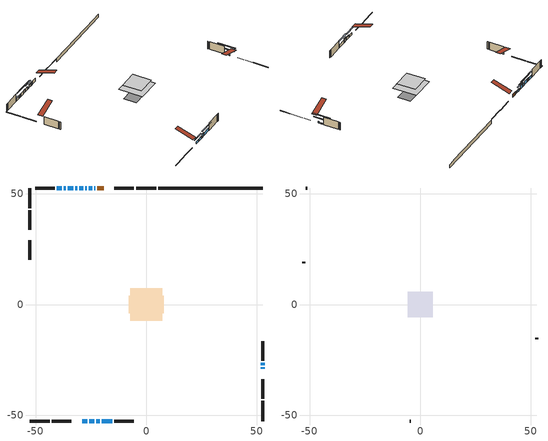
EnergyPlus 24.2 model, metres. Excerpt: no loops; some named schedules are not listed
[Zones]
conditioned space
 floor adiabatic (AdiabaticFloorConstruction): -7.33,-7.33 -7.33,7.33 7.33,7.33 7.33,-7.33 z3
 floor foundation (Slab1 construction): -7.93,-3.91 -7.93,3.91 7.93,3.91 7.93,-3.91 z-1.69
 wall outside (RimJoist1 construction): 4.43,52.71 -4.64,52.71 / -52.71,-52.71 -43.64,-52.71 / -52.71,52.71 -52.71,43.64 / 52.71,-52.71 52.71,-43.64 z0.56:0.86
 wall outside (RimJoist2 construction): -5.57,52.71 -14.44,52.71 / -42.71,-52.71 -33.83,-52.71 / -52.71,42.71 -52.71,33.83 / 52.71,-42.71 52.71,-33.83 z0.56:0.86
 wall outside (AdiabaticWallConstruction 1): -19.23,52.71 -22.06,52.71 z0.56:2.59
 wall outside (AdiabaticWallConstruction): 52.71,-29.05 52.71,-28.36 / -26.88,52.71 -27.57,52.71 z0.56:1.5; -22.99,52.71 -23.6,52.71 / -38.2,52.71 -40.54,52.71 z0.56:1.98; -24.53,52.71 -25.95,52.71 z0.56:1.96; -29.05,-52.71 -26.76,-52.71 / -25.83,-52.71 -23.55,-52.71 z0.56:1.86; -22.62,-52.71 -21.14,-52.71 z0.56:2.67; 52.71,-27.43 52.71,-26.39 z0.56:1.22; -28.5,52.71 -30.33,52.71 / -31.25,52.71 -32.19,52.71 / -20.22,-52.71 -15.44,-52.71 z0.56:2.41; -33.12,52.71 -35.43,52.71 / -36.36,52.71 -37.28,52.71 z0.56:2.54
 wall outside (Wall1 construction): -41.47,52.71 -50.29,52.71 / -14.51,-52.71 -5.69,-52.71 / -52.71,29.05 -52.71,20.23 / 52.71,-25.46 52.71,-16.64 z0.56:5.44
 wall foundation (FoundationWall1 construction): 5.36,52.71,-1.69 5.36,52.71,0.56 47.97,52.71,0.56 47.97,52.71,0.41 52.71,52.71,0.41 52.71,52.71,-1.69
 window (WindowConstruction): 52.71,-29.05 52.71,-28.36 z0.56:1.5
 window (WindowConstruction 8): -22.99,52.71 -23.6,52.71 z0.56:1.98
 window (WindowConstruction 9): -24.53,52.71 -25.95,52.71 z0.56:1.96
 window (WindowConstruction 10): -29.05,-52.71 -26.76,-52.71 z0.56:1.86
 window (WindowConstruction 11): -25.83,-52.71 -23.55,-52.71 z0.56:1.86
 window (WindowConstruction 12): -22.62,-52.71 -21.15,-52.71 z0.56:2.67
 window (WindowConstruction 13): 52.71,-27.43 52.71,-26.39 z0.56:1.22
 window (WindowConstruction 1): -26.88,52.71 -27.57,52.71 z0.56:1.5
 window (WindowConstruction 2): -28.5,52.71 -30.32,52.71 z0.56:2.41
 window (WindowConstruction 3): -31.25,52.71 -32.19,52.71 z0.56:2.41
 window (WindowConstruction 4): -33.12,52.71 -35.43,52.71 z0.56:2.54
 window (WindowConstruction 5): -36.36,52.71 -37.28,52.71 z0.56:2.54
 window (WindowConstruction 6): -20.22,-52.71 -15.44,-52.71 z0.56:2.41
 window (WindowConstruction 7): -38.2,52.71 -40.54,52.71 z0.56:1.98
 door (Door): -19.23,52.71 -22.06,52.71 z0.56:2.59
 ceiling adiabatic (AdiabaticFloorConstruction): 7.33,-7.33 7.33,7.33 -7.33,7.33 -7.33,-7.33 z3
attic - vented
 floor to conditioned space (Floor1 construction Reversed): -5.7,-5.7 -5.7,5.7 5.7,5.7 5.7,-5.7 z5.44
 wall outside (Wall3 construction): -51.22,52.71 -51.78,52.71 / -4.76,-52.71 -4.21,-52.71 / -52.71,19.3 -52.71,18.74 / 52.71,-15.71 52.71,-15.16 z0.56:5.44
 roof outside (Roof1 construction): -18.3,52.71,5.44 -18.3,41.6,9.14 -15.37,41.6,9.14 -15.37,52.71,5.44; -29.98,-52.71,5.44 -29.98,-41.6,9.14 -32.9,-41.6,9.14 -32.9,-52.71,5.44; -52.71,29.98,5.44 -41.6,29.98,9.14 -41.6,32.9,9.14 -52.71,32.9,5.44; 52.71,-29.98,5.44 41.6,-29.98,9.14 41.6,-32.9,9.14 52.71,-32.9,5.44
shading: 52.71,-25.81 52.71,-31.6 53.12,-31.6 53.12,-25.81 z4.05; -23.8,52.71 -22.79,52.71 -22.79,53.12 -23.8,53.12 z2.18; -26.15,52.71 -24.33,52.71 -24.33,53.12 -26.15,53.12 z2.16; -24.21,-52.71 -31.6,-52.71 -31.6,-53.12 -24.21,-53.12 z4.41; -23.35,-52.71 -26.03,-52.71 -26.03,-53.12 -23.35,-53.12 z2.06; -20.94,-52.71 -22.82,-52.71 -22.82,-53.12 -20.94,-53.12 z2.87; 52.71,-21.38 52.71,-32.44 53.12,-32.44 53.12,-21.38 z6.23; -30.12,52.71 -24.33,52.71 -24.33,53.12 -30.12,53.12 z4.05; -32.88,52.71 -25.94,52.71 -25.94,53.12 -32.88,53.12 z4.96; -34.74,52.71 -28.7,52.71 -28.7,53.12 -34.74,53.12 z4.96; -37.98,52.71 -30.57,52.71 -30.57,53.12 -37.98,53.12 z5.09; -39.83,52.71 -33.81,52.71 -33.81,53.12 -39.83,53.12 z5.09; -12.89,-52.71 -22.77,-52.71 -22.77,-53.12 -12.89,-53.12 z4.96; -40.74,52.71 -38,52.71 -38,53.12 -40.74,53.12 z2.18
[Building]
Building 1: Terrain=Suburbs
[Site:Location]
Toronto Intl AP_ON: Latitude {deg}=43.68; Longitude {deg}=-79.63; Time Zone {hr}=-5; Elevation {m}=173; Keep Site Location Information=Yes
[Site:GroundTemperature:Shallow]
4.59119, 2.66285, 2.50842, 3.42352, 7.09712, 10.7536, 13.9236, 15.9317, 16.1023, 14.4691, 11.3799, 7.83558
[Site:WaterMainsTemperature]
Calculation Method=Schedule; Temperature Schedule=mains temperature schedule
[Material] Roughness=Rough; Thermal Absorptance=0.9
Name | Thickness {m} | Conductivity {W/m-K} | Density {kg/m3} | Specific Heat {J/kg-K} | Solar Absorptance | Visible Absorptance
asphalt or fiberglass shingles | 0.00635 | 0.162714 | 1121.4 | 1465.45 | 0.4 | 0.4
ceiling loosefill ins | 0.254 | 0.0480833 | 16.02 | 1046.75 | 0.7 | 0.7
ceiling stud and cavity | 0.1397 | 0.727843 | 65.682 | 1177.47 | 0.7 | 0.7
concrete 4.0 in. | 0.1016 | 1.803125 | 2242.8 | 837.4 | 0.7 | 0.7
concrete 8.0 in. | 0.2032 | 1.803125 | 2242.8 | 837.4 | 0.7 | 0.7
door material | 0.04445 | 0.188738 | 512.64 | 1214.23 | 0.7 | 0.7
exterior vertical ins | 0.0681182 | 0.029427 | 32.04 | 1214.23 | 0.7 | 0.7
floor covering | 0.0127 | 0.0433444 | 54.468 | 1339.84 | 0.6 | 0.6
floor rigid ins; wall rigid ins | 0.512978 | 0.029427 | 32.04 | 1214.23 | 0.7 | 0.7
floor stud and cavity | 0.1397 | 1.75129 | 37.0049 | 1207.88 | 0.7 | 0.7
furniture material conditioned space 1 | 0.1524 | 0.115458 | 640.8 | 1214.23 | 0.6 | 0.6
gypsum board | 0.0127 | 0.160291 | 801 | 837.4 | 0.6 | 0.6
gypsum board 1 | 0.0127 | 0.160291 | 801 | 837.4 | 0.7 | 0.7
osb sheathing 0.5 in. | 0.0127 | 0.115458 | 512.64 | 1214.23 | 0.7 | 0.7
osb sheathing 0.75 in. | 0.01905 | 0.115458 | 512.64 | 1214.23 | 0.7 | 0.7
osb sheathing 2.0 in. | 0.0508 | 0.115458 | 512.64 | 1214.23 | 0.7 | 0.7
rim joist stud and cavity | 0.0508 | 0.0451784 | 125.044 | 1163.47 | 0.6 | 0.6
rim joist stud and cavity 1 | 0.0508 | 0.0290657 | 125.044 | 1163.47 | 0.6 | 0.6
wall stud and cavity | 0.1397 | 0.110193 | 139.0536 | 1170.24 | 0.7 | 0.7
wall stud and cavity 1 | 0.0889 | 6.9971 | 50.32683 | 1063.81 | 0.6 | 0.6
wall stud and cavity 2 | 0.0889 | 0.380278 | 52.3479 | 1209.89 | 0.7 | 0.7
wall stud and cavity 3 | 0.0889 | 0.391764 | 83.0341 | 1211.67 | 0.7 | 0.7
wood siding | 0.0254 | 0.102417 | 544.68 | 1172.36 | 0.4 | 0.4
wood siding 1 | 0.00254 | 0.102417 | 544.68 | 1172.36 | 0.4 | 0.4
wood siding 2; wood siding 3; wood siding 4 | 0.0254 | 0.102417 | 544.68 | 1172.36 | 0.7 | 0.7
[WindowMaterial:SimpleGlazingSystem]
Name | U-Factor {W/m2-K} | Solar Heat Gain Coefficient
WindowMaterial | 3.30573 | 0.62
WindowMaterial 1 | 3.296079 | 0.7
WindowMaterial 10 | 3.30687 | 0.62
WindowMaterial 2 | 3.30232 | 0.67
WindowMaterial 3 | 4.07794 | 0.69
WindowMaterial 4 | 4.79337 | 0.65
WindowMaterial 5 | 3.29438 | 0.7
WindowMaterial 6 | 3.29721 | 0.69
WindowMaterial 7 | 3.308 | 0.63
WindowMaterial 8 | 3.298918 | 0.68
WindowMaterial 9 | 3.29835 | 0.69
[Construction]
AdiabaticFloorConstruction: floor stud and cavity, floor rigid ins, osb sheathing 0.75 in., floor covering
AdiabaticWallConstruction: wood siding 3, wall rigid ins, wall stud and cavity 2, gypsum board
AdiabaticWallConstruction 1: wood siding 4, wall rigid ins, wall stud and cavity 2, gypsum board
Door: door material
Floor1 construction Reversed: gypsum board, ceiling stud and cavity, ceiling loosefill ins
FoundationWall1 construction: concrete 8.0 in., gypsum board 1
furniture construction conditioned space 1: furniture material conditioned space 1
PartitionWallConstruction: gypsum board, wall stud and cavity 3, gypsum board
RimJoist1 construction: wood siding 2, osb sheathing 2.0 in., rim joist stud and cavity
RimJoist2 construction: wood siding 2, osb sheathing 2.0 in., rim joist stud and cavity 1
Roof1 construction: asphalt or fiberglass shingles
Slab1 construction: concrete 4.0 in.
Wall1 construction: wood siding, osb sheathing 0.5 in., wall stud and cavity, gypsum board
Wall3 construction: wood siding 1, wall stud and cavity 1
WindowConstruction; WindowConstruction 1: WindowMaterial
WindowConstruction 10; WindowConstruction 11: WindowMaterial 9
WindowConstruction 12; WindowConstruction 7: WindowMaterial 6
WindowConstruction 13: WindowMaterial 10
WindowConstruction 2: WindowMaterial 1
WindowConstruction 3: WindowMaterial 2
WindowConstruction 4: WindowMaterial 3
WindowConstruction 5: WindowMaterial 4
WindowConstruction 6: WindowMaterial 5
WindowConstruction 8: WindowMaterial 7
WindowConstruction 9: WindowMaterial 8
[Zone] Multiplier=1; Part of Total Floor Area=Yes
Name | Volume {m3}
attic - vented | 78.1113
conditioned space | 900.5
[Space]
Name | Zone | Volume {m3}
attic - vented 1 | attic - vented | 78.1113
conditioned space 1 | conditioned space | 900.5
[ZoneInfiltration:EffectiveLeakageArea]
infil attic - vented 1: Zone or Space=attic - vented 1; Schedule=Always On Discrete; Effective Air Leakage Area {cm2}=5378.9; Stack Coefficient=0.000596529; Wind Coefficient=1.6502e-05
[ZoneMixing]
whole house fan mix: Zone or Space=attic - vented; Schedule=Always On Continuous; Design Flow Rate Calculation Method=Flow/Zone; Design Flow Rate {m3/s}=0; Source Zone or Space=conditioned space
[SurfaceProperty:ExposedFoundationPerimeter]
Slab1: Exposed Perimeter Calculation Method=TotalExposedPerimeter; Total Exposed Perimeter {m}=47.347
[InternalMass] Zone or ZoneList=conditioned space; Space or SpaceList=conditioned space 1
Name | Construction | Surface Area {m2}
furniture mass conditioned space 1 | furniture construction conditioned space 1 | 135.444
partition wall mass | PartitionWallConstruction | 338.61
[Lights]
interior lighting: Zone or ZoneList or Space or SpaceList=conditioned space 1; Schedule=interior lighting schedule; Design Level Calculation Method=LightingLevel; Lighting Level {W}=343.2; Return Air Fraction=0; Fraction Radiant=0.6; Fraction Visible=0.2; Fraction Replaceable=1
[People]
occupants: Zone or ZoneList or Space or SpaceList=conditioned space 1; Number of People Schedule=occupants schedule; Number of People Calculation Method=People; Number of People=3; Fraction Radiant=0.314171; Sensible Heat Fraction=0.56303; Activity Level Schedule=occupants activity schedule; Carbon Dioxide Generation Rate {m3/s-W}=0; Enable ASHRAE 55 Comfort Warnings=No; Mean Radiant Temperature Calculation Type=EnclosureAveraged
[ElectricEquipment] Zone or ZoneList or Space or SpaceList=conditioned space 1; Design Level Calculation Method=EquipmentLevel
Name | Schedule | Design Level {W} | Fraction Latent | Fraction Radiant | Fraction Lost
clothes dryer | clothes dryer schedule | 140.772 | 0.015 | 0.081 | 0.85
clothes washer | clothes washer schedule | 32.1985 | 0.03 | 0.162 | 0.7
cooking range | cooking range schedule | 215.147 | 0.08 | 0.432 | 0.2
dishwasher | dishwasher schedule | 66.8632 | 0.3 | 0.18 | 0.4
fridge | fridge schedule | 72.9452 | 0 | 0.6 | 0
mech vent house fan | mech vent house fan schedule | 0 | 0 | 0 | 1
mech vent house fan cfis | mech vent house fan cfis schedule | 0 | 0 | 0 | 0
misc plug loads | misc plug loads schedule | 494.7 | 0.045 | 0.513 | 0.1
whole house fan | Always On Discrete | 0 | 0 | 0 | 1
[OtherEquipment] Zone or ZoneList or Space or SpaceList=conditioned space 1; Design Level Calculation Method=EquipmentLevel
Name | Fuel Type | Schedule | Design Level {W} | Fraction Latent | Fraction Radiant | Fraction Lost
clothes dryer 1 | Electricity | clothes dryer schedule | 0 | 0.015 | 0.081 | 0.85
cooking range 1 | Electricity | cooking range schedule | 0 | 0.08 | 0.432 | 0.2
general water use latent | None | general water use schedule | 62.594 | 1 | 0 | 0
general water use sensible | None | general water use schedule | -61.6891 | 0 | 0.6 | 0
mech vent house fan latent load | None | Always On Discrete | 0 | 1 | 0 | 0
mech vent house fan sensible load | None | Always On Discrete | 0 | 0 | 0 | 0
water heater energy adjustment1 | NaturalGas | Always On Discrete | 0.01 | 0 | 0 | 1
[ZoneInfiltration:DesignFlowRate] Zone or ZoneList or Space or SpaceList=conditioned space 1; Schedule=Always On Discrete; Design Flow Rate Calculation Method=Flow/Zone; Design Flow Rate {m3/s}=0
infil flow; natural vent flow; whole house fan flow
[AvailabilityManager:Scheduled]
central ac and furnace airloop Availability Manager: Schedule=Always On Discrete
[Foundation:Kiva]
Foundation Kiva 1: Initial Indoor Air Temperature {C}=18; Wall Height Above Grade {m}=0.560009; Wall Depth Below Slab {m}=0.2032; Custom Block Material Name 1=exterior vertical ins; Custom Block Depth 1 {m}=2.25; Custom Block X Position 1 {m}=0.2159; Custom Block Z Position 1 {m}=0
[Foundation:Kiva:Settings]
Soil Conductivity {W/m-K}=0.849921; Soil Density {kg/m3}=1842.3; Soil Specific Heat {J/kg-K}=418.7; Ground Solar Absorptivity=0.9; Ground Thermal Absorptivity=0.9; Ground Surface Roughness {m}=0.03; Far-Field Width {m}=40; Deep-Ground Boundary Condition=ZeroFlux; Deep-Ground Depth {m}=40; Minimum Cell Dimension {m}=0.2; Maximum Cell Growth Coefficient=3; Simulation Timestep=Timestep
[Exterior:Lights]
exterior lighting: Schedule=exterior lighting schedule; Design Level {W}=75.6
[EnergyManagementSystem:GlobalVariable]
central_ac_and_furnace_airloop_Fan_RTF
infil_program_Qfan
infil_program_Qinf
natural_vent_program_Qnv
natural_vent_program_Qwhf
[EnergyManagementSystem:Sensor]
Name | Output:Variable or Output:Meter Index Key | Output:Variable or Output:Meter
airflow_gain | infil flow | Infiltration Sensible Heat Gain Energy
airflow_gain_1 | natural vent flow | Infiltration Sensible Heat Gain Energy
airflow_gain_2 | whole house fan flow | Infiltration Sensible Heat Gain Energy
airflow_loss | infil flow | Infiltration Sensible Heat Loss Energy
airflow_loss_1 | natural vent flow | Infiltration Sensible Heat Loss Energy
airflow_loss_2 | whole house fan flow | Infiltration Sensible Heat Loss Energy
clg_load_cond |  | Cooling:EnergyTransfer:Zone:CONDITIONED SPACE
clg_sp_s; clg_sp_s_1 | cooling setpoint | Schedule Value
clothes_dryer_exhaust_0_sch_s | clothes dryer exhaust 0 schedule | Schedule Value
cool_season | cooling season schedule | Schedule Value
htg_load_cond |  | Heating:EnergyTransfer:Zone:CONDITIONED SPACE
htg_sp_s; htg_sp_s_1 | heating setpoint | Schedule Value
ig_ee_conv | clothes dryer | Electric Equipment Convective Heating Energy
ig_ee_conv_2 | cooking range | Electric Equipment Convective Heating Energy
ig_ee_conv_4 | fridge | Electric Equipment Convective Heating Energy
ig_ee_conv_5 | misc plug loads | Electric Equipment Convective Heating Energy
ig_ee_conv_6 | whole house fan | Electric Equipment Convective Heating Energy
ig_ee_rad | clothes dryer | Electric Equipment Radiant Heating Energy
ig_ee_rad_2 | cooking range | Electric Equipment Radiant Heating Energy
ig_ee_rad_4 | fridge | Electric Equipment Radiant Heating Energy
ig_ee_rad_5 | misc plug loads | Electric Equipment Radiant Heating Energy
ig_ee_rad_6 | whole house fan | Electric Equipment Radiant Heating Energy
ig_lgt_conv | interior lighting | Lights Convective Heating Energy
ig_lgt_rad | interior lighting | Lights Radiant Heating Energy
ig_lgt_vis | interior lighting | Lights Visible Radiation Heating Energy
ig_oe_conv | clothes dryer 1 | Other Equipment Convective Heating Energy
ig_oe_conv_1 | cooking range 1 | Other Equipment Convective Heating Energy
ig_oe_conv_2 | general water use latent | Other Equipment Convective Heating Energy
ig_oe_conv_3 | general water use sensible | Other Equipment Convective Heating Energy
ig_oe_conv_4 | water heater energy adjustment1 | Other Equipment Convective Heating Energy
ig_oe_rad | clothes dryer 1 | Other Equipment Radiant Heating Energy
ig_oe_rad_1 | cooking range 1 | Other Equipment Radiant Heating Energy
ig_oe_rad_2 | general water use latent | Other Equipment Radiant Heating Energy
ig_oe_rad_3 | general water use sensible | Other Equipment Radiant Heating Energy
ig_oe_rad_4 | water heater energy adjustment1 | Other Equipment Radiant Heating Energy
ig_ppl_conv | occupants | People Convective Heating Energy
ig_ppl_rad | occupants | People Radiant Heating Energy
im_conv | furniture mass conditioned space 1 | Surface Inside Face Convection Heat Gain Energy
im_conv_1 | partition wall mass | Surface Inside Face Convection Heat Gain Energy
im_ig | furniture mass conditioned space 1 | Surface Inside Face Internal Gains Radiation Heat Gain Energy
im_ig_1 | partition wall mass | Surface Inside Face Internal Gains Radiation Heat Gain Energy
im_lgt | furniture mass conditioned space 1 | Surface Inside Face Lights Radiation Heat Gain Energy
im_lgt_1 | partition wall mass | Surface Inside Face Lights Radiation Heat Gain Energy
im_sol | furniture mass conditioned space 1 | Surface Inside Face Solar Radiation Heat Gain Energy
im_sol_1 | partition wall mass | Surface Inside Face Solar Radiation Heat Gain Energy
im_surf | furniture mass conditioned space 1 | Surface Inside Face Net Surface Thermal Radiation Heat Gain Energy
im_surf_1 | partition wall mass | Surface Inside Face Net Surface Thermal Radiation Heat Gain Energy
mv_conv | mech vent house fan | Electric Equipment Convective Heating Energy
mv_conv_1 | mech vent house fan cfis | Electric Equipment Convective Heating Energy
mv_conv_2 | mech vent house fan latent load | Other Equipment Convective Heating Energy
mv_conv_3 | mech vent house fan sensible load | Other Equipment Convective Heating Energy
mv_rad | mech vent house fan | Electric Equipment Radiant Heating Energy
mv_rad_1 | mech vent house fan cfis | Electric Equipment Radiant Heating Energy
mv_rad_2 | mech vent house fan latent load | Other Equipment Radiant Heating Energy
mv_rad_3 | mech vent house fan sensible load | Other Equipment Radiant Heating Energy
natural_vent_s | natural vent schedule | Schedule Value
out_pb_s |  | Site Outdoor Air Barometric Pressure
out_wt_s |  | Site Outdoor Air Humidity Ratio
site_vw_s |  | Site Wind Speed
ss_back_out | Window1 | Surface Window Shortwave from Zone Back Out Window Heat Transfer Rate
ss_back_out_1 | Window10 | Surface Window Shortwave from Zone Back Out Window Heat Transfer Rate
ss_back_out_10 | Window5 | Surface Window Shortwave from Zone Back Out Window Heat Transfer Rate
ss_back_out_11 | Window6 | Surface Window Shortwave from Zone Back Out Window Heat Transfer Rate
ss_back_out_12 | Window7 | Surface Window Shortwave from Zone Back Out Window Heat Transfer Rate
ss_back_out_13 | Window9 | Surface Window Shortwave from Zone Back Out Window Heat Transfer Rate
ss_back_out_2 | Window11 | Surface Window Shortwave from Zone Back Out Window Heat Transfer Rate
ss_back_out_3 | Window12 | Surface Window Shortwave from Zone Back Out Window Heat Transfer Rate
ss_back_out_4 | Window13 | Surface Window Shortwave from Zone Back Out Window Heat Transfer Rate
ss_back_out_5 | Window14 | Surface Window Shortwave from Zone Back Out Window Heat Transfer Rate
ss_back_out_6 | Window15 | Surface Window Shortwave from Zone Back Out Window Heat Transfer Rate
ss_back_out_7 | Window2 | Surface Window Shortwave from Zone Back Out Window Heat Transfer Rate
ss_back_out_8 | Window3 | Surface Window Shortwave from Zone Back Out Window Heat Transfer Rate
ss_back_out_9 | Window4 | Surface Window Shortwave from Zone Back Out Window Heat Transfer Rate
ss_conv | Door1 | Surface Inside Face Convection Heat Gain Energy
ss_conv_1 | Window1 | Surface Inside Face Convection Heat Gain Energy
ss_conv_10 | Window4 | Surface Inside Face Convection Heat Gain Energy
ss_conv_11 | Window5 | Surface Inside Face Convection Heat Gain Energy
ss_conv_12 | Window6 | Surface Inside Face Convection Heat Gain Energy
ss_conv_13 | Window7 | Surface Inside Face Convection Heat Gain Energy
ss_conv_14 | Window9 | Surface Inside Face Convection Heat Gain Energy
ss_conv_2 | Window10 | Surface Inside Face Convection Heat Gain Energy
ss_conv_3 | Window11 | Surface Inside Face Convection Heat Gain Energy
ss_conv_4 | Window12 | Surface Inside Face Convection Heat Gain Energy
ss_conv_5 | Window13 | Surface Inside Face Convection Heat Gain Energy
ss_conv_6 | Window14 | Surface Inside Face Convection Heat Gain Energy
ss_conv_7 | Window15 | Surface Inside Face Convection Heat Gain Energy
ss_conv_8 | Window2 | Surface Inside Face Convection Heat Gain Energy
ss_conv_9 | Window3 | Surface Inside Face Convection Heat Gain Energy
ss_ig | Door1 | Surface Inside Face Internal Gains Radiation Heat Gain Energy
ss_ig_1 | Window1 | Surface Inside Face Internal Gains Radiation Heat Gain Energy
ss_ig_10 | Window4 | Surface Inside Face Internal Gains Radiation Heat Gain Energy
ss_ig_11 | Window5 | Surface Inside Face Internal Gains Radiation Heat Gain Energy
ss_ig_12 | Window6 | Surface Inside Face Internal Gains Radiation Heat Gain Energy
ss_ig_13 | Window7 | Surface Inside Face Internal Gains Radiation Heat Gain Energy
ss_ig_14 | Window9 | Surface Inside Face Internal Gains Radiation Heat Gain Energy
ss_ig_2 | Window10 | Surface Inside Face Internal Gains Radiation Heat Gain Energy
ss_ig_3 | Window11 | Surface Inside Face Internal Gains Radiation Heat Gain Energy
ss_ig_4 | Window12 | Surface Inside Face Internal Gains Radiation Heat Gain Energy
ss_ig_5 | Window13 | Surface Inside Face Internal Gains Radiation Heat Gain Energy
ss_ig_6 | Window14 | Surface Inside Face Internal Gains Radiation Heat Gain Energy
ss_ig_7 | Window15 | Surface Inside Face Internal Gains Radiation Heat Gain Energy
ss_ig_8 | Window2 | Surface Inside Face Internal Gains Radiation Heat Gain Energy
ss_ig_9 | Window3 | Surface Inside Face Internal Gains Radiation Heat Gain Energy
ss_lgt | Door1 | Surface Inside Face Lights Radiation Heat Gain Energy
ss_sol | Door1 | Surface Inside Face Solar Radiation Heat Gain Energy
ss_surf | Door1 | Surface Inside Face Net Surface Thermal Radiation Heat Gain Energy
ss_surf_1 | Window1 | Surface Inside Face Net Surface Thermal Radiation Heat Gain Energy
ss_surf_10 | Window4 | Surface Inside Face Net Surface Thermal Radiation Heat Gain Energy
ss_surf_11 | Window5 | Surface Inside Face Net Surface Thermal Radiation Heat Gain Energy
ss_surf_12 | Window6 | Surface Inside Face Net Surface Thermal Radiation Heat Gain Energy
ss_surf_13 | Window7 | Surface Inside Face Net Surface Thermal Radiation Heat Gain Energy
ss_surf_14 | Window9 | Surface Inside Face Net Surface Thermal Radiation Heat Gain Energy
ss_surf_2 | Window10 | Surface Inside Face Net Surface Thermal Radiation Heat Gain Energy
ss_surf_3 | Window11 | Surface Inside Face Net Surface Thermal Radiation Heat Gain Energy
ss_surf_4 | Window12 | Surface Inside Face Net Surface Thermal Radiation Heat Gain Energy
ss_surf_5 | Window13 | Surface Inside Face Net Surface Thermal Radiation Heat Gain Energy
ss_surf_6 | Window14 | Surface Inside Face Net Surface Thermal Radiation Heat Gain Energy
ss_surf_7 | Window15 | Surface Inside Face Net Surface Thermal Radiation Heat Gain Energy
ss_surf_8 | Window2 | Surface Inside Face Net Surface Thermal Radiation Heat Gain Energy
ss_surf_9 | Window3 | Surface Inside Face Net Surface Thermal Radiation Heat Gain Energy
ss_trans_in | Window1 | Surface Window Transmitted Solar Radiation Rate
ss_trans_in_1 | Window10 | Surface Window Transmitted Solar Radiation Rate
ss_trans_in_10 | Window5 | Surface Window Transmitted Solar Radiation Rate
ss_trans_in_11 | Window6 | Surface Window Transmitted Solar Radiation Rate
ss_trans_in_12 | Window7 | Surface Window Transmitted Solar Radiation Rate
ss_trans_in_13 | Window9 | Surface Window Transmitted Solar Radiation Rate
ss_trans_in_2 | Window11 | Surface Window Transmitted Solar Radiation Rate
ss_trans_in_3 | Window12 | Surface Window Transmitted Solar Radiation Rate
ss_trans_in_4 | Window13 | Surface Window Transmitted Solar Radiation Rate
ss_trans_in_5 | Window14 | Surface Window Transmitted Solar Radiation Rate
ss_trans_in_6 | Window15 | Surface Window Transmitted Solar Radiation Rate
ss_trans_in_7 | Window2 | Surface Window Transmitted Solar Radiation Rate
ss_trans_in_8 | Window3 | Surface Window Transmitted Solar Radiation Rate
ss_trans_in_9 | Window4 | Surface Window Transmitted Solar Radiation Rate
ss_trans_out | Window1 | Surface Inside Face Initial Transmitted Diffuse Transmitted Out Window Solar Radiation Rate
ss_trans_out_1 | Window10 | Surface Inside Face Initial Transmitted Diffuse Transmitted Out Window Solar Radiation Rate
ss_trans_out_10 | Window5 | Surface Inside Face Initial Transmitted Diffuse Transmitted Out Window Solar Radiation Rate
ss_trans_out_11 | Window6 | Surface Inside Face Initial Transmitted Diffuse Transmitted Out Window Solar Radiation Rate
ss_trans_out_12 | Window7 | Surface Inside Face Initial Transmitted Diffuse Transmitted Out Window Solar Radiation Rate
ss_trans_out_13 | Window9 | Surface Inside Face Initial Transmitted Diffuse Transmitted Out Window Solar Radiation Rate
ss_trans_out_2 | Window11 | Surface Inside Face Initial Transmitted Diffuse Transmitted Out Window Solar Radiation Rate
ss_trans_out_3 | Window12 | Surface Inside Face Initial Transmitted Diffuse Transmitted Out Window Solar Radiation Rate
ss_trans_out_4 | Window13 | Surface Inside Face Initial Transmitted Diffuse Transmitted Out Window Solar Radiation Rate
ss_trans_out_5 | Window14 | Surface Inside Face Initial Transmitted Diffuse Transmitted Out Window Solar Radiation Rate
ss_trans_out_6 | Window15 | Surface Inside Face Initial Transmitted Diffuse Transmitted Out Window Solar Radiation Rate
ss_trans_out_7 | Window2 | Surface Inside Face Initial Transmitted Diffuse Transmitted Out Window Solar Radiation Rate
ss_trans_out_8 | Window3 | Surface Inside Face Initial Transmitted Diffuse Transmitted Out Window Solar Radiation Rate
ss_trans_out_9 | Window4 | Surface Inside Face Initial Transmitted Diffuse Transmitted Out Window Solar Radiation Rate
s_conv | Floor1 | Surface Inside Face Convection Heat Gain Energy
s_conv_1 | FoundationWall1 | Surface Inside Face Convection Heat Gain Energy
s_conv_10 | RimJoist2:270 | Surface Inside Face Convection Heat Gain Energy
